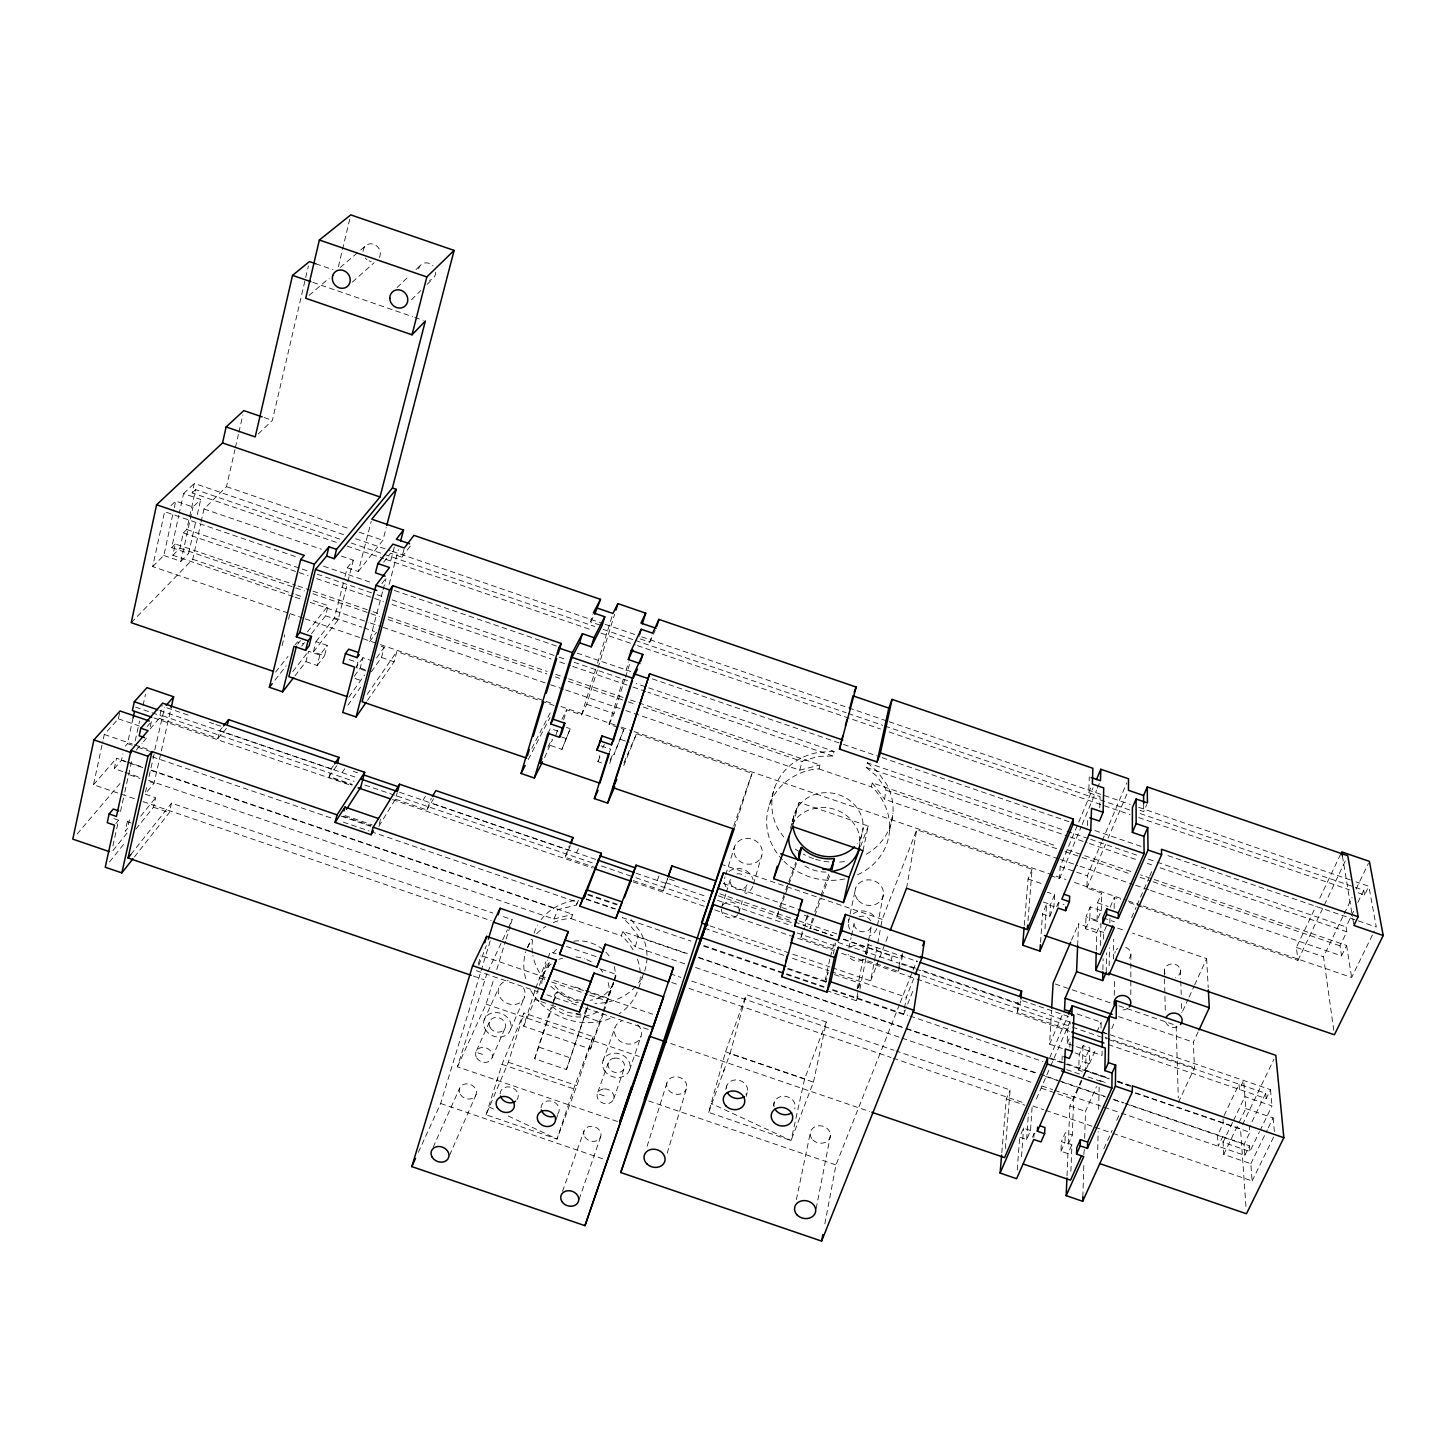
<?xml version="1.0" encoding="UTF-8"?>
<svg xmlns="http://www.w3.org/2000/svg" width="1456" height="1456" viewBox="0 0 1456 1456"><rect width="100%" height="100%" fill="white"/><g stroke="black" fill="none" stroke-linecap="round" stroke-linejoin="round"><path stroke-width="0.75" stroke-dasharray="5 3.75" d="M1130.802 994.666L1130.839 979.142M1130.839 976.921L1130.875 954.754M1113.458 959.104L1113.749 939.302M1114.168 908.471L1114.331 897.478L1120.738 899.662M1114.277 995.212L1114.477 979.724M1109.144 965.838L1109.454 947.783M1109.872 922.958L1109.945 918.445M1106.214 972.426L1106.596 952.825M1102.119 1051.196L1102.028 1055.418L1075.311 1046.3M1097.533 1158.357L1098.133 1131.621M1098.643 1109.345L1099.134 1087.068M1101.045 1028.082L1101.173 1022.203L1074.728 1013.139M1102.884 969.641L1103.12 958.721M1103.557 939.047L1103.703 932.477L1107.142 924.524M1100.445 945.472L1100.991 922.74L1089.798 918.918L1090.18 906.888L1101.264 910.692L1097.06 920.465L1085.994 916.679L1090.18 906.888M1101.264 910.692L1101.682 893.147L1086.904 888.069L1087.341 875.839L1101.355 842.787M1096.277 950.368L1096.732 932.604L1100.135 924.724M1097.06 920.465L1097.533 902.847L1101.682 893.147M1099.753 807.734L1100.063 796.596L1088.724 792.701L1089.288 776.885M1083.1 1045.608L1082.554 1061.388L1089.397 1063.717L1089.852 1047.92L1083.1 1045.608L1079.26 1054.344L1078.678 1070.178L1085.503 1072.526L1073.691 1099.225L1072.289 1135.061L1068.322 1143.997L1061.406 1141.631L1065.355 1132.677L1072.289 1135.061M1082.845 1196.796L1083.828 1165.328M1083.81 1154.481L1084.301 1149.585M1084.665 1138.337L1085.503 1111.365L1096.532 1086.595M1085.503 1072.526L1085.994 1056.674L1089.852 1047.92M1096.732 932.604L1085.557 928.782L1085.994 916.679M1087.523 825.57L1087.832 817.107M1070.888 1171.297L1071.944 1144.671L1064.955 1142.268L1065.355 1132.677M1068.322 1143.997L1069.887 1106.032L1089.452 1061.752M1077.64 945.581L1078.532 923.85L1103.703 932.477M1069.832 1047.264L1070.124 1040.567M1067.011 1175.756L1067.94 1153.643L1071.944 1144.671M1067.94 1153.643L1060.969 1151.259L1061.406 1141.631M1073.272 1045.59L1067.102 1043.479L1067.739 1029.283L1070.378 1023.186M1062.025 1060.241L1062.225 1056M1062.316 1048.52L1049.594 1044.152L1051.541 1010.318M1050.34 875.547L1059.477 878.678L1060.168 866.52L1093.019 787.896M1058.184 906.251L1058.385 902.574L1064.027 904.504M1053.889 906.615L1046.591 904.103L1042.478 913.986L1049.758 916.479L1053.889 906.615L1054.599 894.694L1047.374 892.219M1049.758 916.479L1050.504 904.485L1054.599 894.694M1033.906 1137.409L1034.16 1133.278L1037.764 1134.515M1044.989 928.764L1046.591 904.103M1040.549 942.396L1042.478 913.986M1030.539 1130.511L1023.568 1128.127L1019.655 1137.136L1026.626 1139.52L1030.539 1130.511L1032.286 1104.267M1026.626 1139.52L1028.427 1113.185M1021.548 1156.683L1023.568 1128.127M1017.271 1169.951L1019.655 1137.136M1067.739 1029.283L1017.471 1012.084L1020.838 1000.891M1028.009 920.665L1032.049 869.287L916.734 829.756L882.227 919.373L880.571 928.164M1070.488 1022.239L1017.799 1004.203L1018.199 999.253M1024.296 925.343L1028.063 878.969L1032.049 869.287M1017.471 1012.084L1018.181 1003.275L920.793 969.951M1005.332 1148.602L1010.118 1089.98L896.077 1050.977M1001.801 1152.824L1006.314 1098.88L1010.118 1089.98M832.577 990.298L903.521 1014.577L904.212 1010.246M904.558 1008.08L906.305 997.269L914.495 976.612M857.22 988.588L862.989 959.213L898.17 971.261L899.608 962.707L918.663 969.223M902.538 955.027L901.046 963.908L913.858 968.295M838.092 942.396L899.371 963.344L903.302 950.586M906.56 888.233L916.734 829.756M891.181 960.869L892.146 955.791M363.035 251.451L363.436 249.213A9.173 8.336 52.9 0 1 380.325 253.926L379.925 256.147A9.173 8.336 52.9 0 1 378.96 258.149M824.86 1223.859L835.962 1164.927L899.389 1004.713M832.086 967.676L870.633 980.871L873.946 963.29M874.364 961.106L877.258 945.727M877.677 943.524L880.152 930.348M877.477 925.434L883.464 894.075M816.161 1208.571L830.43 1135.589M859.932 989.043L868.559 944.762L917.753 961.597M826.389 990.517L856.255 1000.745L858.403 989.789M858.822 987.605L859.677 983.219L830.193 973.136M889.525 830.703L892.983 813.067M867.958 943.67L865.92 954.099A9.009 7.917 11.9 0 0 855.182 945.326L852.961 945.909A9.009 7.917 11.9 0 0 849.485 948.493M868.358 941.577L871.216 926.962M1058.385 858.822L884.629 799.271L885.921 788.897L876.985 776.394L866.229 767.421L867.321 762.798L1064.9 830.539M796.377 1199.617L810.209 1133.423M848.903 948.147L851.087 937.737M851.523 935.644L854.126 923.14M134.352 798.689L93.512 784.729L102.885 741.013M103.358 738.829L104.304 734.461L118.336 718.809L120.047 710.983M813.449 1082.154L826.316 1022.021L746.255 994.648L725.543 1051.796L708.672 1112.402L791.045 1140.539L813.449 1082.154L730.038 1053.634L746.255 994.648M862.971 850.65L868.249 826.025L799.144 802.347L791.027 824.97M848.302 922.576L855.673 888.069M288.051 612.976L152.68 566.584L164.601 511.693L297.788 557.357M122.85 771.589L114.278 768.641L116.535 758.248L125.143 761.197M858.985 847.192L863.099 828.191M152.68 566.584L163.836 555.464L173.81 509.8M174.301 507.616L175.721 501.101L192.975 507.016L200.691 499.463L183.583 493.602L179.306 513.04M114.278 768.641L121.467 760.305L122.905 753.771M133.097 717.935L127.455 743.652L125.38 746.036M833.287 953.935L835.689 942.96M857.511 874.783A61.844 55.674 13.6 0 0 874.219 789.243L871.38 786.895L872.253 782.855L1056.838 846.136M195.395 523.214L188.643 553.407L171.717 547.602L178.833 515.206M293.075 596.505L172.845 555.282L175.357 543.98L295.695 585.221M135.19 740.958L139.594 720.975M143.034 705.414L145.491 694.312M112.895 845.918L118.591 820.219L111.348 817.762M120.52 811.502L124.324 794.284M124.797 792.137L131.932 759.868M172.845 555.282L179.943 548.184L183.329 532.914L186.768 529.474L195.614 489.635L340.558 539.357M829.847 959.067L825.243 979.888L828.082 972.408L825.206 985.439M830.32 956.992L834.488 942.451M826.316 1022.021L804.64 1078.841L791.045 1140.539L711.147 1103.448M336.3 542.36L192.174 492.929L194.285 483.41L344.872 535.062M163.836 555.464L180.89 561.324L192.975 507.016M127.327 821.675L125.18 831.321L127.509 828.446L129.657 818.818L127.327 821.675L134.334 824.078M197.324 514.569L200.691 499.463M151.369 721.703L149.622 729.511L159.25 718.354L162.18 705.305M131.24 622.677L192.72 559.25L200.564 524.287M201.055 522.085L203.986 508.981L226.499 486.668L234.926 449.722M145.582 791.937L146.565 787.55M149.04 776.539L150.532 769.951M151.024 767.749L152.516 761.142M153.007 758.958L154.5 752.352M154.773 749.895L164.71 707.07M135.863 829.137L153.481 807.225L155.646 797.742L145.072 794.139L154.027 783.219L170.607 710.073M235.417 447.556L238.384 434.507M238.893 432.341L242.843 414.942M134.407 856.947L169.315 812.63L171.499 803.166L492.82 913.058M258.313 433.924L272.345 420.384L308.399 265.993M773.445 1105.759L774.319 1102.01M159.25 718.354L217.909 738.447L219.747 730.712L222.277 727.545M159.741 710.473L357.011 777.704M338.356 266.83L341.978 251.688M342.488 249.522L349.731 219.219M282.064 645.681L284.775 634.67M288.561 619.255L290.181 612.63M832.159 948.657L800.764 937.919L802.292 931.658M807.953 914.805L805.314 925.616L794.703 921.994M294.986 675.857L305.942 661.661L308.563 651.251L319.829 655.109L327.2 645.445L316.025 641.623L313.422 651.96L324.561 655.764L327.2 645.445M311.548 633.651L325.598 615.779L328.164 605.678L310.965 599.781M305.942 661.661L317.19 665.519L319.829 655.109M316.025 641.623L334.498 617.835L344.49 578.633M345.054 576.467L347.274 567.749L353.335 560.196L340.54 555.81M313.422 651.96L338.029 620.038L347.329 583.71M347.875 581.563L353.335 560.196M746.182 1096.441L747.146 1092.728M347.274 567.749L358.285 571.535L371.207 521.375M625.825 710.564L799.726 770.169L802.183 761.47L803.548 760.669L818.636 756.392L832.85 755.992L834.07 751.405L636.199 683.574M358.285 571.535L382.91 540.303L386.24 527.563M356.756 666.903L357.885 662.571L348.202 659.259M333.442 765.583L331.222 768.859L329.02 777.213L352.115 785.112M354.336 676.203L360.214 667.995L362.926 657.712L372.226 660.897M394.303 547.074L390.008 563.454M382.528 591.846L369.314 642.169L376.522 632.213M383.11 589.662L385.986 578.742M389.152 584.402L398.343 549.622M342.105 772.608L344.799 768.75M383.674 562.162L390.517 553.262L401.911 557.157L404.331 548.02M371.353 671.817L381.472 657.457L384.184 647.265L379.925 645.809M782.545 859.859A61.844 55.674 13.6 0 1 769.605 804.567A61.844 55.674 13.6 0 1 815.233 769.041L819 768.932L820.056 764.964L628.792 699.408M367.476 700.427L394.103 661.788L396.833 651.596L539.175 700.372M791.3 922.54L776.794 917.571L778.541 911.11M725.761 1089.452L726.762 1085.757M380.562 819.273L378.433 827.026L395.413 799.18L397.179 792.756M790.444 828.373L794.557 813.431M793.065 824.496L799.144 802.347M422.986 800.29L425.389 796.341M395.413 799.18L426.863 809.955L431.304 798.416M595.668 859.386L431.067 803.057L433.524 798.798M753.371 884.229L761.652 855.982A14.323 12.776 16.9 0 0 745.072 838.547A14.323 12.776 16.9 0 0 737.646 859.404A14.323 12.776 16.9 0 0 761.652 855.982M667.194 1153.207L686.358 1088.87A10.192 8.663 17.1 0 0 674.419 1076.839A10.192 8.663 17.1 0 0 669.378 1090.963A10.192 8.663 17.1 0 0 686.358 1088.87M738.756 912.876L742.36 900.718M744.78 892.619L747.183 884.52A8.791 7.808 17 0 1 736.281 889.015A8.791 7.808 17 0 1 730.548 878.823L726.489 891.836M769.514 804.859L774.665 787.641M478.205 964.254L480.808 955.664M478.824 965.255L486.359 945.581M418.327 1152.351L440.658 1103.484L490.235 940.813M544.562 757.702L552.57 739.375M555.955 735.062L557.83 728.965M600.109 625.115L590.626 621.876L592.829 614.669M617.49 1121.484L457.421 1066.811L486.886 973.7M563.618 719.865L566.693 709.8L581.545 714.896L586.75 704.285L597.36 670.015M550.696 745.527L561.925 749.367L570.206 728.728L566.493 727.454M561.925 749.367L570.206 728.728M457.421 1066.811L486.086 1004.13L494.094 978.141M496.769 969.478L505.432 941.304M506.106 939.138L510.11 926.143M510.765 923.978L512.112 919.646L501.392 915.988M581.545 714.896L595.54 669.633M597.542 663.172L612.321 615.415M598.016 667.867L614.596 614.341M647.101 1146.327L667.085 1082.281M721.739 907.052L725.816 894.02M596.578 868.013L565.146 857.256L569.351 845.663M486.086 1114.805L501.992 1064.336L523.942 1013.012L593.156 1036.654L576.849 1085.666L557.011 1139.029L486.086 1114.805L508.344 1062.261L523.942 1013.012M623.896 729.401L613.831 754.881L623.896 729.401L609.045 724.324L623.295 679.133M626.007 670.543L628.719 661.97M601.601 762.944L597.87 761.67L599.799 755.555M609.045 724.324L613.995 713.622L624.788 679.424M625.461 677.277L629.502 664.464M576.54 852.852L578.396 848.702M603.275 1013.685L590.463 1048.993L523.65 1026.171L535.025 990.389M535.681 988.278L545.873 961.761M609.736 763.472L612.339 755.318L609.664 761.306M523.65 1026.171L534.953 999.544L547.492 960.068M548.166 957.993L550.15 951.769L556.192 953.844M725.689 874.765L734.57 846.7M640.294 638.911L649.758 642.151L652.051 634.98M148.585 780.38L553.862 919.027L557.939 909.654L576.449 904.977L577.34 902.229L371.225 831.704M734.097 829.156L752.042 773.318L636.545 733.751L622.695 768.313M586.932 1009.263L566.439 1069.578L534.643 1058.712L551.169 1007.388M534.643 1058.712L552.315 1006.86M552.989 1004.731C555.118 977.194 564.218 1004.64 578.341 1002.383M496.969 1080.279L497.661 1078.132M566.439 1069.578L588.315 1004.749M593.156 1036.654L573.7 1088.833L557.011 1139.029L507.816 1115.787M590.463 1048.993L602.329 1013.394M603.039 1011.301L613.34 982.545M603.967 1011.629L613.613 982.691M614.305 980.616L616.379 974.41L600.218 968.895M657.293 880.48L658.967 875.966M633.396 880.625L663.226 890.854L667.43 878.423M629.611 1069.923L640.931 1036.581M579.142 1199.362L600.691 1136.699M613.631 1099.098L624.278 1068.103M733.733 826.043L752.042 773.318M638.693 987.932L642.424 977.376M562.507 1191.354L584.002 1131.003M608.335 1062.643L597.342 1093.529L605.478 1096.313M723.268 1072.235L724.16 1069.723M663.226 890.854L667.558 878.914M603.021 1060.823L614.942 1027.699M834.07 751.405L819.764 752.188A60.952 55.073 13.6 0 0 778.523 829.865L783.783 837.036M832.85 755.992L647.975 692.201M779.688 906.797L785.075 891.946M785.84 889.816L795.85 862.243M776.794 917.571L796.96 862.061M708.672 1112.402L730.038 1053.634M684.775 963.799L635.307 946.873L638.238 935.935L629.265 924.196L622.349 917.626L691.018 941.122M807.134 916.334L803.73 925.525L811.775 928.273M800.764 937.919L804.549 927.672M867.321 762.798L877.913 772.117L886.813 784.584A60.952 55.073 13.6 0 1 865.264 854.781M866.229 767.421L1067.976 836.181M814.905 911.711L829.028 873.6M813.886 918.263L809.936 928.91L812.557 918.044L802.292 914.532M814.687 916.133L821.002 899.098M821.785 896.969L829.683 875.675M614.104 980.507L616.379 974.41M860.569 846.482L868.249 826.025M555.974 1119.628L558.886 1111.874M633.123 949.876A59.259 51.16 21.3 0 0 624.042 938.046L621.257 935.808L622.895 931.476L687.396 953.534M559.45 1008.371L567.476 1012.157L576.103 1014.049L584.275 1013.958L587.878 1004.604M865.374 953.025L868.559 944.762M857.529 988.824L859.677 983.219M856.255 1000.745L859.058 993.465M870.633 980.871L878.805 959.813M879.624 957.702L888.597 934.552M898.17 971.261L900.336 965.747M900.208 1002.602L916.898 960.45M903.521 1014.577L906.833 1006.242M907.652 1004.167L913.458 989.57M553.298 1001.255L557.102 991.973M553.735 1001.4L557.539 992.118M1088.724 792.701L1091.618 785.749M1059.477 878.678L1081.262 826.644M1082.136 824.569L1096.568 790.08M1097.351 788.206L1099.699 782.6M1056.656 906.688L1058.385 902.574M1017.799 1004.203L1018.181 1003.275M576.449 904.977L578.378 900.427L575.229 900.481A58.458 50.669 21.3 0 0 541.213 919.5M553.262 922.576A59.259 51.16 21.3 0 1 567.476 918.7L571.025 918.627L572.827 914.35L150.987 770.024M1102.228 840.731L1126.762 782.909M543.052 975.957L549.003 961.943M1126.889 794.048L1108.107 838.219M1086.904 888.069L1105.468 844.444M1071.507 940.23L1078.532 923.85M1085.557 928.782L1089.798 918.918M1139.939 810.282L1143.724 811.574L1146.709 804.64M510.637 1029.374L524.651 996.941M1110.145 907.179L1114.331 897.478M623.951 762.817L636.545 733.751M1049.594 1044.152L1064.536 1009.645M1049.758 1057.675L1067.721 1016.161M1036.417 1098.971L1049.794 1068.103M1050.686 1066.047L1069.942 1021.639M1067.102 1043.479L1070.306 1036.09M449.595 1155.263L476.203 1094.293M492.164 1057.711L505.323 1027.554M1032.413 1137.282L1034.16 1133.278M1131.585 917.662L1136.117 907.306M1137.009 905.232L1148.784 878.296M1149.694 876.221L1152.406 869.996M1078.678 1070.178L1082.554 1061.388M1096.823 1032.086L1101.173 1022.203M1089.397 1063.717L1095.749 1049.321M1111.747 1028.609L1115.296 1020.62M1060.969 1151.259L1064.955 1142.268M527.673 947.601L531.331 939.375M565.146 857.256L568.659 849.412M568.459 850.086L570.424 845.663M609.209 752.424L610.683 749.185L599.089 745.217M433.124 1147.31L459.477 1088.597M489.362 1022.094L475.857 1052.142L484.011 1054.927M484.029 1020.274L498.644 988.06M1103.866 1148.638L1106.615 1142.56M1107.543 1140.539L1112.129 1130.402M1116.716 1120.283L1119.464 1114.204M597.87 761.67L601.091 754.608M602.693 747.965L604.295 744.453M1182.6 1011.247L1188.151 999.107M1189.079 997.087L1193.702 986.95M1194.63 984.929L1206.642 958.612L1132.55 933.223M649.758 642.151L655.218 630.284M1178.45 1102.356L1194.448 1067.94L1193.374 1042.187L1198.051 1032.049M487.815 971.698L507.434 929.656M508.362 927.654L512.112 919.646M1137.809 905.523L1297.951 960.396L1296.386 947.474L1315.86 906.396M1319.755 898.188L1341.74 851.887M1297.951 960.396L1345.38 860.787M1232.559 1122.449L1223.058 1142.287L1249.903 1151.478L1259.513 1131.676M1233.505 1120.465L1244.898 1096.641L1243.679 1080.479L1239.402 1089.434L1239.02 1084.192L1222.985 1117.899L1223.295 1123.231L1217.544 1135.28L1218.162 1146.236L1222.731 1136.663L1223.768 1154.444L1250.831 1163.708L1252.124 1180.962L1112.402 1133.187M1223.768 1154.444L1238.128 1124.523M1239.092 1122.521L1245.79 1108.562L1244.898 1096.641L1272.016 1105.923L1260.477 1129.692M1242.478 1124.633L1273.854 1059.404M1333.787 1030.32L1323.522 956.774L1343.233 915.769M1344.216 913.731L1352.096 897.333M1356.027 889.125L1368.458 863.335M1108.744 1039.602L1265.701 1093.31L1249.466 1126.962L1249.867 1132.313L1244.061 1144.343L1244.844 1155.372L1121.375 1113.148M1150.64 890.435L1341.558 955.882L1340.011 945.836L1346.818 931.785L1346.036 926.926L1353.898 910.619M1357.829 902.465L1363.744 890.253L1138.501 812.994M1108.271 1044.553L1266.174 1098.607L1270.506 1089.652L1102.501 1032.14M1358.139 892.801L1364.581 895.021L1368.822 886.249L1355.918 881.826M1244.844 1155.372L1249.485 1145.817L1125.979 1103.575M1341.558 955.882L1346.6 945.472L1140.558 874.838M1250.831 1163.708L1267.302 1129.856M1268.267 1127.854L1273.126 1117.899L1245.79 1108.562M1252.124 1180.962L1273.709 1136.827M1143.233 906.032L1351.641 977.467L1374.337 931.076M547.893 747.019L551.842 739.193M561.925 719.246L566.693 709.8M547.911 733.296L550.35 728.51L558.085 731.167M528.273 759.504L549.949 717.535M531.786 748.384L551.005 711.329M590.626 621.876L593.684 616.034M426.863 809.955L431.249 802.383M336.809 765.692L329.202 776.521L352.297 784.42M367.24 694.312L396.833 651.596M347.875 705.195L360.597 687.123M348.821 697.206L364.528 675.02M376.613 657.966L384.184 647.265M362.926 657.712L355.883 667.467L367.149 671.325M381.909 583.638L385.785 578.523M401.911 557.157L410.337 546M317.19 665.519L324.561 655.764M292.783 671.58L308.563 651.251M223.35 732.295L226.554 728.218M274.984 680.134L286.231 665.829M301.701 646.173L304.504 642.606M275.566 672.108L288.015 656.383M297.697 644.134L300.482 640.64M307.398 631.904L328.164 605.678M295.149 644.826L297.479 641.878L303.303 643.861M130.858 854.472L171.499 803.166M217.909 738.447L223.587 731.312M109.491 861.934L125.089 842.533M112.913 850.577L127.2 832.905M140.722 816.179L155.646 797.742M115.861 823.532L118.591 820.219M77.15 833.997L122.031 781.108M136.263 750.04L142.051 743.306M143.507 741.614L146.401 738.247M147.293 726.38L150.004 723.268M93.512 784.729L116.535 758.248M180.89 561.324L188.643 553.407M171.717 547.602L175.357 543.98M411.484 299.772L420.784 290.599M426.99 284.484L433.196 278.387M192.174 492.929L195.614 489.635M170.953 505.632L175.721 501.101M183.583 493.602L194.285 483.41M397.051 287.505L409.7 275.512M416.034 269.506L420.784 265.01M352.37 282.064L374.137 262.735M309.109 295.35L329.147 278.169M340.304 267.449L359.031 251.415M360.742 249.959L365.856 245.573M799.726 770.169L820.056 764.964M553.862 919.027L572.827 914.35M558.922 959.267L562.617 958.285M858.967 916.825L861.133 916.261A8.809 7.79 11.7 0 1 870.724 920.847M264.191 417.581L272.345 420.384M226.499 486.668L348.639 528.546M359.341 532.223L382.91 540.303M355.628 538.738L390.044 550.55M392.192 551.296L603.002 623.587M605.15 624.333L639.566 636.145M641.732 636.873L886.959 720.993M889.106 721.721L1130.038 804.367M1138.647 807.316L1353.752 881.098M351.224 543.015L594.703 626.499M603.257 629.429L633.342 639.748M635.489 640.494L846.191 712.748M848.338 713.495L882.736 725.288M884.884 726.016L1129.911 810.064M347.056 546.036L383.62 558.594M385.785 559.322L592.301 630.157M600.909 633.105L635.326 644.899M637.473 645.645L850.45 718.682M852.597 719.428L880.552 729.019M889.161 731.968L1130.111 814.596M1138.701 817.544L1349.53 889.853M203.986 508.981L321.339 549.221M323.578 566.184L372.991 583.128M394.467 590.499L557.757 646.464M577.086 653.089L630.794 671.507M652.288 678.86L841.35 743.67M843.497 744.416L880.025 756.938M882.172 757.666L1069.086 821.73M1094.857 830.575L1142.123 846.773M1167.912 855.618L1376.302 927.053L1368.822 886.249M186.768 529.474L300.118 568.35M302.266 569.078L308.672 571.28M317.226 574.21L374.975 594.012M377.104 594.74L381.381 596.214M392.101 599.89L556.993 656.419M559.14 657.147L565.565 659.35M574.137 662.28L627.591 680.607M1067.048 831.267L1088.433 838.601M1090.562 839.329L1139.866 856.237M1148.475 859.186L1154.936 861.406M1157.083 862.134L1346.036 926.926M183.329 532.914L308.09 575.684M316.698 578.633L383.383 601.492M391.992 604.44L551.169 659.022M559.777 661.97L570.534 665.647M572.681 666.393L630.757 686.304M632.923 687.032L645.827 691.473M1070.124 836.927L1087.286 842.806M1089.416 843.534L1136.608 859.713M1147.328 863.39L1151.623 864.864M1160.195 867.812L1346.818 931.785M297.843 585.967L310.747 590.39M312.894 591.118L370.916 611.01M373.064 611.738L379.506 613.959M388.097 616.907L547.128 671.416M555.719 674.365L566.475 678.041M568.623 678.787L626.644 698.662M1067.576 849.813L1082.591 854.963M1084.738 855.709L1131.967 871.889M179.943 548.184L304.377 590.845M312.967 593.775L379.488 616.58M388.06 619.528L546.837 673.946M555.428 676.894L559.723 678.369M568.295 681.299L626.226 701.173M628.373 701.901L634.816 704.103M643.388 707.052L802.183 761.47M886.467 790.371L1062.716 850.777M1064.882 851.523L1079.915 856.674M1082.063 857.42L1131.512 874.364M1140.103 877.313L1150.859 880.989M1153.006 881.735L1340.011 945.836M819 768.932L871.38 786.895M192.72 559.25L293.766 593.902M295.914 594.63L302.357 596.851M295.222 597.233L301.665 599.435M310.255 602.384L368.204 622.258M370.352 622.986L381.09 626.681M383.237 627.409L548.548 684.065M550.696 684.811L563.581 689.216M565.729 689.962L623.678 709.836M1060.532 859.568L1077.695 865.446M1079.842 866.174L1133.478 884.556M1135.625 885.284L1148.493 889.707M334.498 617.835L361.816 627.19M363.927 627.9L374.429 631.504M586.75 704.285L613.995 713.622M1060.168 866.52L1087.341 875.839M1296.386 947.474L1323.522 956.774M325.598 615.779L338.029 620.038M290.199 613.704L303.085 618.127M305.232 618.855L378.287 643.898M380.435 644.626L552.334 703.539M560.924 706.488L618.946 726.362M621.093 727.108L631.831 730.785M633.979 731.531L1065.883 879.533M1074.473 882.482L1126.034 900.154M1128.182 900.882L1141.085 905.304M541.286 701.1L554.044 705.468M1129.274 902.593L1135.68 904.795M381.472 657.457L394.103 661.788M620.711 739.43L629.119 742.305M1028.063 878.969L1044.48 884.593M1097.533 902.847L1108.034 906.451M1102.92 917.826L1114.477 921.794M561.525 736.973L567.094 738.865M1043.297 902.01L1050.504 904.485M1117.717 928.145L1124.068 930.329M355.046 678.496L362.526 681.062M720.538 864.009L882.227 919.373M1055.2 983.965L1070.051 989.061M1072.18 989.789L1116.734 1005.059M1118.845 1005.787L1176.139 1025.424L1178.304 1097.824M1118.554 1016.579L1193.374 1042.187M723.141 883.446L797.815 908.999M781.745 907.507L789.953 910.309M719.719 893.802L796.887 920.228M799.035 920.956L837.619 934.17M669.542 879.151L675.912 881.335M718.336 895.84L792.574 921.266M353.353 771.352L357.594 772.808M813.886 929.001L832.923 935.516M843.497 939.138L900.172 958.539M166.839 707.798L190.299 715.824M209.5 722.394L213.759 723.85M215.888 724.578L222.295 726.762M813.777 929.292L832.814 935.808M843.388 939.429L892.037 956.064M1022.476 1000.709L1071.707 1017.562M666.138 882.791L706.724 896.678M717.389 900.336L792.137 925.907M1103.866 1032.795L1107.361 1033.997M219.747 730.712L331.222 768.859M399.563 792.264L567.512 849.74M636.035 873.218L665.92 883.446M915.988 969.023L1020.529 1004.804M1105.122 1037.382L1194.448 1067.94M162.726 715.842L354.136 781.344M364.892 785.039L394.995 795.34M397.16 796.068L592.865 863.062M601.474 865.992L633.724 877.04M635.89 877.768L704.704 901.337M797.178 932.987L835.89 946.236M921.921 975.666L1068.176 1025.716M1072.435 1027.19L1106.615 1038.874M135.481 707.088L162.344 716.297M153.881 717.917L351.624 785.603M392.483 799.581L592.392 867.994M633.233 881.972L704.158 906.251M714.914 909.927L833.141 950.386M841.732 953.334L914.823 978.341M916.971 979.087L1069.578 1031.321M118.336 718.809L139.194 725.943M710.037 925.907L829.956 966.93M704.558 928.236L783.965 955.409M792.537 958.339L829.028 970.824M831.176 971.571L906.305 997.269M587.969 894.239L617.089 904.194M587.751 894.93L616.871 904.886M344.999 815.578L372.172 824.879M586.113 898.843L619.492 910.273M104.304 734.461L132.278 744.016M134.425 744.762L149.477 749.913M343.106 816.143L371.08 825.716M586.222 899.317L614.195 908.872M788.46 968.495L827.19 981.744M1050.941 1058.275L1109.035 1078.15M1117.644 1081.098L1130.548 1085.503M1085.557 1070.56L1108.78 1078.514M1117.225 1081.408L1129.892 1085.739M341.141 816.197L371.171 826.48M787.223 968.822L827.008 982.491M1049.066 1058.403L1109.181 1078.969M1117.771 1081.917L1130.657 1086.322M127.455 743.652L135.663 746.473M137.719 747.165L154.118 752.788M1099.28 1080.388L1105.705 1082.591M1135.662 1092.837L1240.512 1128.709L1246.154 1209.281M152.243 756.792L332.587 818.49M343.325 822.167L369.096 830.976M703.903 945.526L824.096 986.64M832.668 989.589L907.798 1015.287M909.945 1016.015L1043.006 1061.551M1066.611 1069.614L1079.497 1074.037M1088.087 1076.967L1105.25 1082.845M1135.298 1093.128L1249.867 1132.313M703.576 946.182L823.969 987.368M127.309 761.925L142.379 767.075M698.152 957.211L904.54 1027.827M906.688 1028.555L1037.837 1073.418M1039.984 1074.164L1057.183 1080.043M1059.331 1080.771L1104.485 1096.222M1113.076 1099.171L1123.832 1102.847M121.467 760.305L142.979 767.676M151.57 770.606L557.939 909.654M638.82 937.3L688.306 954.226M699.062 957.902L1036.836 1073.454M1045.444 1076.403L1105.668 1097.005M1114.277 1099.953L1122.885 1102.902M1125.033 1103.63L1244.061 1144.343M571.025 918.627L621.257 935.808M124.998 772.317L140.013 777.449M695.531 967.476L899.844 1037.364M901.992 1038.11L1033.196 1082.973M1041.786 1085.921L1052.542 1089.598M1054.69 1090.326L1102.01 1106.524M1104.158 1107.252L1119.227 1112.402M129.839 774.956L139.922 778.414M150.004 781.854L154.027 783.219M1041.477 1088.214L1073.691 1099.225M1069.887 1106.032L1085.503 1111.365M670.179 973.718L680.935 977.395M691.691 981.071L893.929 1050.249M142.961 801.637L491.182 920.738M566.42 946.455L596.505 956.756M671.744 982.491L678.187 984.693M688.943 988.369L890.999 1057.475M893.147 1058.203L1024.278 1103.047M1032.868 1105.978L1043.606 1109.654M1045.772 1110.4L1093.056 1126.562M1095.203 1127.308L1110.255 1132.459M153.481 807.225L169.315 812.63M1006.314 1098.88L1024.787 1105.195M575.466 987.041L583.565 989.807M585.585 990.499L607.862 998.124L613.941 981.835A33.87 29.229 21.3 0 1 590.026 1000.29M483.119 956.228L545.363 977.504M553.935 980.434L588.279 992.173M590.426 992.919L652.652 1014.195M539.029 977.759L543.252 979.196M551.678 982.072L587.532 994.339M589.644 995.067L606.533 1000.818M725.543 1051.796L804.64 1078.841M476.258 970.679L538.374 991.918M546.946 994.848L583.365 1007.297M585.512 1008.025L651.924 1030.721M473.364 976.048L484.084 979.706M670.706 1043.497L869.742 1111.547M534.953 999.544L538.938 1000.909M540.94 1001.601L546.946 1003.639M550.932 1005.004L557.229 1007.17M576.139 1013.631L600.509 1021.966M486.086 1004.13L639.257 1056.474M539.284 1047.283L570.843 1058.057M648.684 1100.954L835.962 1164.927M508.344 1062.261L576.849 1085.666M501.992 1064.336L573.7 1088.833M440.658 1103.484L604.768 1159.504M315.861 263.791L333.024 269.688M312.858 282.355L412.576 316.644M414.705 317.372L423.223 320.302M360.214 667.995L369.496 671.18M1075.019 1052.888L1085.994 1056.674M489.362 1107.088L493.457 1109.017M622.895 931.476L635.307 946.873M872.253 782.855L884.629 799.271M544.799 979.433L539.521 972.681A58.458 50.669 21.3 0 1 532.86 955.354M599.69 968.204L604.95 975.01M631.012 919.573L639.948 931.276A58.458 50.669 21.3 0 1 647.028 956.028M1363.744 890.253L1364.581 895.021M1342.414 855.982L1352.46 916.716M1352.824 918.9L1353.916 925.47M1346.6 945.472L1351.641 977.467M1270.506 1089.652L1272.016 1105.923M1273.126 1117.899L1274.692 1134.825M1265.701 1093.31L1266.174 1098.607M1249.485 1145.817L1249.903 1151.478M1206.642 958.612L1208.207 987.623M1180.379 969.896L1180.689 978.869M1180.761 981.107L1181.235 994.557M1181.544 1003.53L1181.853 1012.502M1164.345 970.133L1165.328 1012.703M1143.652 803.548L1143.724 811.574M371.262 261.461A9.173 8.336 52.9 0 1 369.041 260.842M367.003 259.659A9.173 8.336 52.9 0 1 365.274 258.021M435.672 272.327A9.136 8.372 51.9 0 1 429.338 280.371M418.582 268.814A9.136 8.372 51.9 0 1 433.051 265.884M844.553 861.588A60.952 55.073 13.6 0 1 837.892 862.189M828.901 861.934A60.952 55.073 13.6 0 1 815.651 859.313M813.522 858.621A60.952 55.073 13.6 0 1 803.221 854.09M799.38 851.833A60.952 55.073 13.6 0 1 793.957 847.974M826.007 872.089A35.763 32.105 13.7 0 1 804.913 865.956M792.137 824.533A35.763 32.105 13.7 0 1 808.098 810.3L816.889 807.862A35.763 32.105 13.7 0 1 850.868 819.51L856.11 826.753A35.763 32.105 13.7 0 1 859.222 847.501M792.919 821.566A35.326 31.814 13.6 0 1 838.984 794.794A35.326 31.814 13.6 0 1 857.329 843.643M737.773 914.696A8.991 7.935 17 0 1 727.618 917.426A8.991 7.935 17 0 1 721.357 909.09M722.704 905.213A8.991 7.935 17 0 1 732.896 902.465A8.991 7.935 17 0 1 739.138 910.837M862.898 959.431A9.009 7.917 11.9 0 1 860.969 960.505L858.767 961.069A9.009 7.917 11.9 0 1 848.193 954.39M844.862 878.914A61.844 55.674 13.6 0 1 784.092 861.424M752.734 886.413A14.651 13.013 17 0 1 745.599 893.675M726.034 886.977A14.651 13.013 17 0 1 724.997 876.912M729.019 871.398A14.651 13.013 17 0 1 743.197 869.359A14.651 13.013 17 0 1 753.061 879.642M736.954 873.855A8.791 7.808 17 0 1 745.29 876.712M876.73 928.746A14.687 12.977 11.7 0 1 869.378 935.935M849.813 929.237A14.687 12.977 11.7 0 1 849.012 919.264M853.18 913.804A14.687 12.977 11.7 0 1 875.984 918.754M871.198 926.853A8.809 7.79 11.7 0 1 866.775 931.167L864.627 931.731A8.809 7.79 11.7 0 1 854.563 921.157M523.341 987.696A13.759 11.757 23 0 1 517.317 1003.948A13.759 11.757 23 0 1 498.989 995.285A13.759 11.757 23 0 1 508.18 980.525M637.182 992.137A59.259 51.16 21.3 0 1 619.073 1013.867M610.119 1018.49A59.259 51.16 21.3 0 1 540.504 1003.166M539.029 1001.637A59.259 51.16 21.3 0 1 529.42 988.005M525.707 978.578A59.259 51.16 21.3 0 1 525.834 951.714M527.381 947.528A59.259 51.16 21.3 0 1 531.713 939.684M536.682 933.696A59.259 51.16 21.3 0 1 545.982 926.289M637.473 959.267A59.259 51.16 21.3 0 1 640.24 972.936M640.294 976.83A59.259 51.16 21.3 0 1 639.621 983.564M1164.982 973.736A8.081 7.025 0.4 0 1 1169.15 964.473A8.081 7.025 0.4 0 1 1179.797 968.113A8.081 7.025 0.4 0 1 1175.611 977.376M1125.725 947.383A8.063 7.062 1.9 0 1 1130.912 953.826A8.063 7.062 1.9 0 1 1126.125 960.432M1114.823 953.17A8.063 7.062 1.9 0 1 1115.314 951.387M1116.315 949.767A8.063 7.062 1.9 0 1 1117.753 948.438M643.916 973.099A58.458 50.669 21.3 0 1 638.583 982.782M635.799 986.24A58.458 50.669 21.3 0 1 594.885 1003.402M577.941 1001.091A58.458 50.669 21.3 0 1 549.986 985.585M532.496 953.098A58.458 50.669 21.3 0 1 532.568 939.684M534.079 933.205A58.458 50.669 21.3 0 1 537.555 925.07M647.01 957.939A58.458 50.669 21.3 0 1 644.662 971.043M637.728 1024.696A13.741 11.757 19.1 0 1 636.418 1042.15A13.741 11.757 19.1 0 1 616.689 1037.8A13.741 11.757 19.1 0 1 621.421 1021.111M581.435 1000.418A33.87 29.229 21.3 0 1 552.952 982.764M548.657 967.512A33.87 29.229 21.3 0 1 549.349 961.779M553.262 953.079A33.87 29.229 21.3 0 1 557.12 948.693M573.7 941.177A33.87 29.229 21.3 0 1 604.331 950.695M605.896 952.188A33.87 29.229 21.3 0 1 611.083 958.922M614.268 966.456A33.87 29.229 21.3 0 1 614.869 978.123M597.269 1011.738A34.271 29.466 21.2 0 1 591.846 1014.577L583.71 1016.707A34.271 29.466 21.2 0 1 553.043 1007.17M541.832 983.601A34.271 29.466 21.2 0 1 551.879 963.362M575.903 956.92A34.271 29.466 21.2 0 1 584.639 958.849M586.75 959.631A34.271 29.466 21.2 0 1 592.774 962.689M608.189 982.6A34.271 29.466 21.2 0 1 604.349 1004.968M1177.14 1026.88A8.372 7.225 1 0 1 1165.51 1021.311M1127.745 1008.371A8.354 7.244 2.4 0 1 1119.5 1009.427M541.031 1107.889A9.264 7.771 20.4 0 1 553.68 1101.919A9.264 7.771 20.4 0 1 556.501 1115.15M500.118 1093.929A9.264 7.771 21.6 0 1 511.566 1087.468A9.264 7.771 21.6 0 1 517.044 1099.699M774.064 1106.778A10.793 9.173 13.8 0 1 785.039 1096.277A10.793 9.173 13.8 0 1 794.703 1108.981M726.289 1088.105A10.774 9.191 15.3 0 1 740.139 1080.589A10.774 9.191 15.3 0 1 745.963 1094.839M614.323 1058.13L612.303 1058.639A8.427 7.171 19.1 0 0 608.572 1067.339A8.427 7.171 19.1 0 0 618.29 1072.599L620.311 1072.089A8.427 7.171 19.1 0 0 624.042 1063.39A8.427 7.171 19.1 0 0 614.323 1058.13M603.439 1088.961L601.364 1089.47A8.609 7.262 19.1 0 0 597.597 1098.297A8.609 7.262 19.1 0 0 607.516 1103.666L609.591 1103.138A8.609 7.262 19.1 0 0 613.376 1094.33A8.609 7.262 19.1 0 0 603.439 1088.961M858.494 900.663A14.342 12.758 11.5 0 0 882.736 897.333A14.342 12.758 11.5 0 0 866.429 879.988A14.342 12.758 11.5 0 0 858.494 900.663M485.412 1029.629A14.069 11.939 22.9 0 0 509.254 1032.177A14.069 11.939 22.9 0 0 497.37 1012.593A14.069 11.939 22.9 0 0 485.412 1029.629M490.181 1027.718A8.445 7.171 22.9 0 0 504.486 1029.228A8.445 7.171 22.9 0 0 497.351 1017.489A8.445 7.171 22.9 0 0 490.181 1027.718M476.713 1057.857A8.627 7.262 22.8 0 0 491.327 1059.422A8.627 7.262 22.8 0 0 483.993 1047.483A8.627 7.262 22.8 0 0 476.713 1057.857M604.185 1070.105A14.05 11.939 19.1 0 0 628.155 1072.69A14.05 11.939 19.1 0 0 616.634 1053.252A14.05 11.939 19.1 0 0 604.185 1070.105M460.387 1094.402A8.845 7.389 22.7 0 0 475.348 1096.04A8.845 7.389 22.7 0 0 467.813 1083.883A8.845 7.389 22.7 0 0 460.387 1094.402M584.766 1136.772A8.827 7.389 19 0 0 599.799 1138.41A8.827 7.389 19 0 0 592.501 1126.343A8.827 7.389 19 0 0 584.766 1136.772M812.776 1139.83A10.192 8.645 12.6 0 0 829.938 1137.791A10.192 8.645 12.6 0 0 818.254 1125.852A10.192 8.645 12.6 0 0 812.776 1139.83"/><path stroke-width="1.5" d="M1066.92 1177.959L1066.192 1195.649L1082.7 1201.291L1132.313 1091.945L1132.313 1085.848L1283.846 1137.7L1246.463 1213.758L1099.571 1163.544M1118.354 912.894L1106.76 908.926L1106.651 914.477L1118.281 918.463L1118.354 912.894L1144.107 853.544L1143.943 836.363L1132.368 832.395L1132.386 807.68L1136.08 799.016L1147.455 802.911L1147.255 786.932L1347.783 855.728L1358.157 916.716L1353.916 925.47L1383.2 935.516L1334.406 1034.779L1115.605 959.832M1087.45 1148.347L1087.614 1142.105L1080.425 1139.648L1080.206 1145.89L1087.45 1148.347L1115.387 1086.158L1115.642 1065.119L1108.416 1062.643L1109.181 1016.215L1116.188 1018.618L1116.388 1000.745L1275.802 1055.327L1283.846 1137.7M1087.614 1142.105L1111.874 1088.087L1112.075 1073.054L1115.642 1065.119M1112.075 1073.054L1104.867 1070.597L1105.286 1048.065L1072.362 1036.799M1102.21 1046.955L1102.501 1032.14L1102.101 1033.05L1072.599 1022.949M1358.157 916.716L1161.469 849.285L1161.597 854.654L1108.981 974.865L1095.749 970.333L1114.404 927.381L1102.793 923.413L1102.92 917.826L1106.76 908.926M1077.64 945.581L1076.585 971.643L1102.647 980.58L1102.847 971.825M1089.761 817.781L1099.407 821.075L1103.12 812.266L1103.703 787.914L1092.346 784.001L1092.874 768.277L892.055 699.371L888.815 708.107L877.076 761.979L839.475 749.094L842.715 736.299M1095.749 970.333L1096.204 952.57M1143.652 803.548L1143.579 795.504L1128.473 790.317L1128.509 778.778L1100.791 769.259L1100.481 780.725L1091.163 777.522M1102.101 1033.05L1109.181 1016.215M1082.7 1201.291L1082.845 1196.796M1024.114 927.545L1022.676 945.217L1039.948 951.132L1058.075 908.089L1065.628 910.673L1069.414 901.701L1061.843 899.116L1090.781 830.375L1091.527 808.28L1103.12 812.266M1066.192 1195.649L1083.755 1156.574L1076.53 1154.098L1076.767 1147.838L1080.425 1139.648M1064.008 1056.619L1069.341 1058.439L1072.417 1051.414L1073.909 1015.05L919.901 962.325M1071.798 1015.596L1072.217 1005.768L1109.363 1018.508M1001.619 1155.081L1000.108 1173.063L1016.616 1178.705L1033.76 1139.484L1040.985 1141.941L1044.607 1133.714L1037.364 1131.239L1064.336 1069.796L1065.301 1048.975L1072.417 1051.414M1069.414 901.701L1069.687 896.204L1064.027 894.275M1022.676 945.217L1073.072 824.296L1073.327 819.055L880.443 752.916L892.055 699.371M1065.628 910.673L1065.81 906.997M1076.585 971.643L1065.119 998.288L1064.536 1009.645L1070.651 1011.738M1000.108 1173.063L1047.301 1063.972L1047.647 1057.984L912.639 1011.793M1044.607 1133.714L1044.953 1127.526L1039.548 1125.67M1051.669 1008.062L1053.088 983.237L1070.633 942.287M1037.364 1131.239L1037.618 1127.108M1039.948 951.132L1040.403 944.58M1021.002 998.925L1021.621 991.099L920.501 956.483M890.235 930.329L906.56 888.233L1027.299 929.583L1027.663 925.124M733.005 828.155L620.747 1172.535L821.621 1241.113L913.822 1010.227L919.246 974.992L838.292 947.292L834.452 957.447L826.881 992.155L781.89 976.758L784.602 966.038M915.314 974.555L921.866 958.03L924.414 941.468L845.408 914.423L841.641 924.396L838.092 940.722L794.758 925.889L796.796 917.808M821.621 1241.113L822.84 1234.652M149.276 720.975L120.047 710.983L93.912 739.903L72.8 839.129L109.327 851.614M262.153 416.889L243.844 410.592L226.135 426.954L222.531 442.933L156.611 504.759L131.24 622.677L273.437 671.38M826.881 992.155L830.794 981.817L838.292 947.292M838.092 940.722L841.896 930.657L845.408 914.423M118.7 810.883L113.277 809.026L109.164 813.94L107.234 822.695L114.496 825.17L105.232 867.23L121.831 872.89L133.006 858.712M171.116 707.853L173.628 696.769L146.965 687.651L134.316 701.737L132.387 710.564L151.715 717.171M133.097 717.935L134.516 711.456M144.581 737.628L139.157 735.771L140.85 728.182L148.093 730.657L130.985 750.477L116.425 816.434L109.164 813.94M777.213 866.229L773.755 878.696L843.461 902.556L849.066 877.185L859.804 848.52M121.831 872.89L147.984 756.283L152.006 751.551L337.064 814.869L364.71 772.299L162.672 703.139L140.85 728.182M471.216 975.302L128.055 858.003L152.006 751.551M315.861 263.791L309.418 261.589L292.529 275.384L255.2 436.927L226.135 426.954M334.188 558.685L392.41 488.033L454.108 250.396L350.769 214.887L319.374 240.003L305.705 298.262L412.03 334.789L425.352 321.03L380.016 496.969L336.536 549.385L334.188 558.685L326.635 556.101L315.497 569.442L299.845 632.414L296.332 636.818L308.017 640.822L311.475 636.399L299.845 632.414M831.594 869.123L834.07 858.621L832.049 869.287L822.931 869.323M227.573 723.923L228.61 719.628L338.993 757.411L337.355 763.636M293.621 677.641L282.664 691.837L269.36 687.287L300.719 559.504L304.268 555.373L156.611 504.759M282.664 691.837L293.966 646.3L305.633 650.304L309.109 645.845L311.475 636.399M296.332 636.818L314.369 564.182L328.965 546.783L336.536 549.385M296.405 646.227L288.834 676.658L346.674 696.478M326.635 556.101L328.965 546.783M305.633 650.304L308.017 640.822M785.694 961.743L787.314 955.3M845.408 725.652L847.028 719.264M849.722 708.599L852.943 695.822L888.815 708.107M781.89 976.758L794.321 932.24L713.294 904.504L699.28 944.707L723.45 872.672L802.511 899.735L794.758 925.889M839.475 749.094L856.128 687.05L658.949 619.419L652.616 633.178L641.222 629.283L631.231 650.432L628.355 659.55L639.948 663.536M412.03 334.789L426.826 276.949L454.108 250.396M358.413 652.488L348.712 649.158L345.418 653.635L342.961 663.081L354.627 667.085L342.779 712.421L356.065 716.971L366.202 702.265M386.786 525.434L396.196 489.325L392.41 488.033M594.703 614.104L600.491 599.362L413.941 535.353L404.331 548.02L392.92 544.107L377.868 563.545L375.448 572.827L385.13 576.139M345.418 653.635L357.102 657.639L375.994 585.294L389.516 567.531L377.868 563.545M834.07 858.621C822.276 860.005 810.118 855.946 801.71 847.538C799.308 851.997 795.74 859.804 803.912 862.025M798.962 857.948L801.71 847.538M400.637 540.94L403.512 530.057L371.771 519.191L396.196 489.325M356.065 716.971L389.626 589.971L392.792 585.712L561.233 643.479L557.976 654.29M392.792 585.712L362.089 701.737L526.726 758.139M373.464 830.866L371.098 834.743L335.062 822.422L337.064 814.869M343.944 810.974L344.981 807.097L378.469 818.545M360.506 787.987L364.71 772.299M371.098 834.743L373.155 827.208L399.545 784.22L601.328 853.289L586.713 891.563M397.779 790.626L399.545 784.22M542.506 761.779L534.334 778.032L521.048 773.482L558.795 647.975L561.233 643.479M527.381 755.973L529.329 749.476M533.242 736.499L543.652 701.883M546.255 693.238L556.665 658.622M411.811 1166.602L472.618 965.674L486.686 936.372L556.283 960.159L540.922 998.816L579.433 1011.993L594.048 973.081L663.608 996.869L584.984 1225.679L411.811 1166.602L415.542 1158.448M534.334 778.032L547.911 733.296L559.559 737.3L561.961 732.495L564.801 723.213L553.189 719.228L550.732 723.978L562.416 727.982L564.801 723.213M550.732 723.978L572.408 652.634L582.4 633.688L594.03 637.673L604.768 616.762L593.375 612.867L600.491 599.362M484.721 942.796L486.686 936.372M609.336 753.425L599.89 783.201L539.976 762.671L549.058 732.787M553.189 719.228L571.971 657.366L579.615 642.842L582.4 633.688M488.306 939.193L493.493 922.176L500.154 908.271L568.295 931.585L559.595 954.353L596.887 967.112L601.674 954.827M498.17 914.787L500.154 908.271M559.559 737.3L562.416 727.982M579.615 642.842L591.209 646.81L594.03 637.673M604.768 616.762L602.001 625.771L591.209 646.81M615.924 610.046L617.908 603.621L645.7 613.158L642.333 623.841M614.723 786.75L607.643 803.13L594.357 798.58L608.481 754.062L596.833 750.077L602.001 735.953L613.613 739.939L632.486 680.48M599.672 743.361L602.001 735.953M571.08 843.625L573.009 837.509L435.872 790.572L432.45 796.45M639.53 634.67L641.222 629.283M599.763 740.776L611.429 744.78L633.961 673.746L642.842 654.417L631.231 650.432M640.531 661.716L642.842 654.417M656.692 626.517L658.949 619.419M540.922 998.816L556.283 960.159M620.747 1172.535L713.294 904.504M607.643 803.13L649.631 673.782L842.769 740.012M559.595 954.353L568.295 931.585M707.889 925.161L701.464 922.977L734.097 829.156L613.14 787.732L649.631 673.782M579.834 906.16L586.695 889.798L622.24 901.956L615.815 918.463L579.834 906.16L601.328 853.289M586.695 889.798L584.02 898.134L585.894 893.529M579.433 1011.993L594.048 973.081M596.887 967.112L605.277 944.234L673.382 967.53L668.541 982.036L599.726 958.503M605.277 944.234L602.475 952.77L565.547 940.157M615.815 918.463L636.108 865.192L713.294 891.6M631.959 877.786L636.108 865.192M584.984 1225.679L673.382 967.53M656.947 1015.651L651.924 1030.721L663.608 996.869M631.558 1086.558L619.619 1122.212L649.303 1036.181L666.411 1042.041M668.177 877.058L671.944 865.92L714.605 880.516M644.389 1099.48L723.45 872.672M773.755 878.696L792.501 826.517L862.971 850.65L843.461 902.556M668.177 876.33L671.944 865.92M854.217 692.31L856.128 687.05M798.944 853.744L801.255 847.374M800.309 905.741L802.511 899.735M791.318 940.394L794.321 932.24M830.593 869.359L834.525 858.785M877.076 761.979L880.443 752.916M624.333 897.697L631.267 879.897M922.74 945.69L924.414 941.468M1027.299 929.583L1073.327 819.055M1096.477 779.615L1100.791 769.259M1019.91 995.176L1021.621 991.099M1143.579 795.504L1147.255 786.932M1132.368 832.395L1136.153 823.586L1136.08 799.016M1102.793 923.413L1106.651 914.477M1047.647 1057.984L1004.585 1157.629L871.889 1112.275M613.14 787.732L616.743 779.415M1143.943 836.363L1147.747 827.572L1136.153 823.586M1068.631 1014.086L1072.217 1005.768M1112.693 925.889L1100.226 954.572L1044.534 935.498M1118.281 918.463L1148.02 850.013L1147.747 827.572M1102.647 980.58L1106.214 972.426M1108.18 1019.364L1116.388 1000.745M594.357 798.58L598.052 790.317M1104.867 1070.597L1108.416 1062.643M1076.53 1154.098L1080.206 1145.89M570.261 843.625L573.009 837.509M1081.262 1156.282L1070.542 1180.179L1023.222 1163.999M611.429 744.78L613.613 739.939M637.4 669.087L633.16 678.35L571.971 657.366M596.833 750.077L599.089 745.217M1198.98 1030.029L1209.299 1007.716L1208.334 989.862M628.355 659.55L632.923 649.867M645.7 613.158L640.968 623.095L656.128 628.3M539.976 762.671L541.96 758.758M617.908 603.621L612.921 613.467L597.761 608.28M521.048 773.482L525.179 765.492M346.455 809.354L360.688 787.296M335.062 822.422L344.981 807.097M334.552 763.945L338.993 757.411M357.102 657.639L359.268 654.636M403.512 530.057L396.378 539.211L409.646 543.761M269.36 687.287L272.181 683.719M128.055 858.003L130.858 854.472M223.551 725.962L228.61 719.628M166.202 705.341L173.628 696.769M831.503 871.707L840.239 869.359A35.763 32.105 13.7 0 0 859.222 847.501M222.531 442.933L380.016 496.969M558.795 647.975L572.408 652.634M633.961 673.746L647.574 678.405M1073.072 824.296L1090.781 830.375M300.719 559.504L314.369 564.182M1148.02 850.013L1161.597 854.654M315.497 569.442L376.758 590.444M1089.306 834.761L1144.107 853.544M780.689 853.762L849.066 877.185M1108.362 973.154L1209.299 1007.716M1065.119 998.288L1112.147 1014.377M798.834 909.745L841.641 924.396M718.445 888.397L798.47 915.788M841.896 930.657L921.866 958.03M363.964 774.992L397.888 786.604M599.654 855.673L635.671 867.994M361.252 779.16L397.433 791.536M597.779 860.114L633.924 872.49M134.316 701.737L157.63 709.745M358.085 787.805L390.317 798.834M594.539 868.722L631.067 881.244M1071.725 1032.049L1103.976 1043.097M790.572 942.432L834.452 957.447M702.629 937.973L785.712 966.402M830.794 981.817L913.822 1010.227M373.155 827.208L582.218 898.734M618.254 911.074L700.027 939.047M1115.387 1086.158L1132.313 1091.945M130.985 750.477L147.984 756.283M1047.301 1063.972L1064.336 1069.796M93.912 739.903L131.295 752.697M1061.515 1070.87L1111.874 1088.087M493.493 922.176L562.362 945.727M553.498 968.859L591.191 981.744M472.618 965.674L543.743 989.989M582.327 1003.184L653.398 1027.481M319.374 240.003L426.826 276.949M292.529 275.384L310.82 281.663M375.994 585.294L389.626 589.971M797.888 860.187L792.646 853.052A35.763 32.105 13.7 0 1 788.77 836.581M1383.2 935.516L1369.404 861.37L1341.74 851.887L1342.414 855.982M854.545 846.846A35.326 31.814 13.6 0 1 817.053 854.599A35.326 31.814 13.6 0 1 792.992 825.752M1166.001 1017.598A8.372 7.225 1 0 1 1177.849 1013.958A8.372 7.225 1 0 1 1180.525 1024.569M1114.877 1005.568A8.354 7.244 2.4 0 1 1117.808 996.632A8.354 7.244 2.4 0 1 1128.491 997.706A8.354 7.244 2.4 0 1 1129.237 1007.006M515.606 1101.191A9.264 7.771 21.6 0 1 500.427 1096.004M554.59 1116.206A9.264 7.771 20.4 0 1 541.323 1109.982M791.7 1112.803A10.793 9.173 13.8 0 1 775.011 1109.108M744.18 1096.568A10.774 9.191 15.3 0 1 727.509 1092.874M332.696 275.566L332.296 277.878A9.537 8.627 51.5 0 0 339.721 288.015A9.537 8.627 51.5 0 0 349.84 282.773L350.259 280.462A9.537 8.627 51.5 0 0 342.833 270.306A9.537 8.627 51.5 0 0 332.696 275.566M389.789 298.262A9.5 8.663 50.4 0 0 403.439 307.18A9.5 8.663 50.4 0 0 403.185 291.364A9.5 8.663 50.4 0 0 389.789 298.262M538.447 1121.648A9.318 7.808 20.4 0 0 554.299 1123.377A9.318 7.808 20.4 0 0 546.491 1110.6A9.318 7.808 20.4 0 0 538.447 1121.648M497.297 1107.597A9.337 7.808 21.6 0 0 513.131 1109.326A9.337 7.808 21.6 0 0 505.25 1096.514A9.337 7.808 21.6 0 0 497.297 1107.597M432.268 1157.338A9.209 7.589 22.5 0 0 447.829 1159.085A9.209 7.589 22.5 0 0 439.93 1146.545A9.209 7.589 22.5 0 0 432.268 1157.338M561.852 1201.455A9.191 7.589 19 0 0 577.504 1203.22A9.191 7.589 19 0 0 569.86 1190.771A9.191 7.589 19 0 0 561.852 1201.455M646.883 1163.872A10.683 8.936 17.2 0 0 664.646 1161.779A10.683 8.936 17.2 0 0 652.106 1149.294A10.683 8.936 17.2 0 0 646.883 1163.872M797.233 1215.068A10.702 8.918 12.9 0 0 815.214 1213.066A10.702 8.918 12.9 0 0 802.929 1200.654A10.702 8.918 12.9 0 0 797.233 1215.068M773.955 1122.43A10.865 9.227 13.8 0 0 792.191 1120.246A10.865 9.227 13.8 0 0 779.67 1107.47A10.865 9.227 13.8 0 0 773.955 1122.43M726.107 1106.087A10.865 9.227 15.3 0 0 744.289 1103.866A10.865 9.227 15.3 0 0 731.676 1091.072A10.865 9.227 15.3 0 0 726.107 1106.087"/></g></svg>
